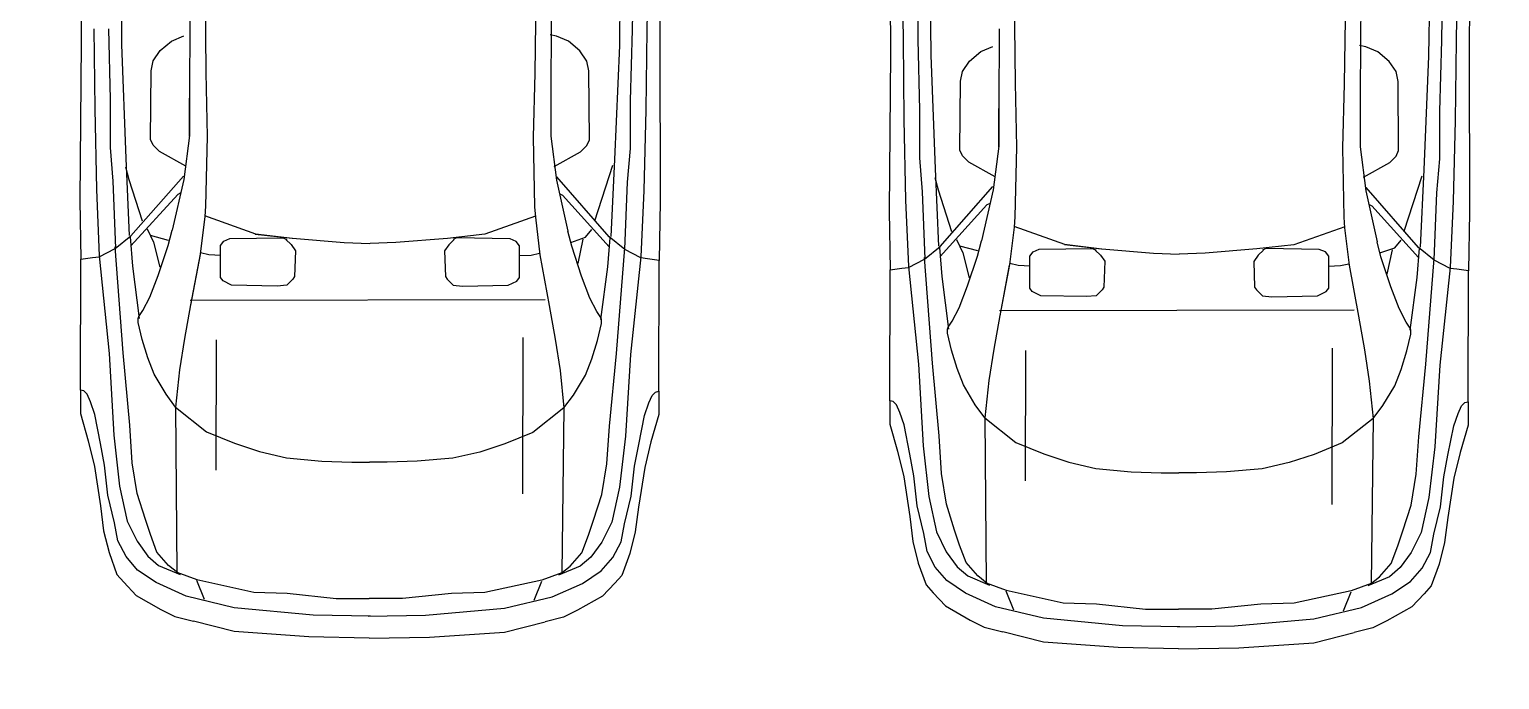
# Model space of a CAD drawing. Header units: millimetres. Extents: x 10193 to 57833, y 9963 to 44360.
# Drawn here: x 30613 to 35077, y 23827 to 25802 of the extents above; entities that cross this region are included whole.
import ezdxf

# ---------------------------------------------------------------- set-up
doc = ezdxf.new("R2010")
doc.units = ezdxf.units.MM
doc.layers.add('free-dwg.com', color=7, linetype='Continuous')
doc.layers.add('Стены', color=7, linetype='Continuous')

msp = doc.modelspace()

# ---------------------------------------------------------------- hatches: boundary and pattern name
at = {"layer": 'Стены'}
h = msp.add_hatch(dxfattribs=at)
h.set_pattern_fill('ANSI32', color=256, scale=10)
h.paths.add_polyline_path([(57833.4, 42702.7), (10593.4, 42702.7), (10593.4, 9962.7), (26833.4, 9962.7), (26833.4, 14962.7), (57833.4, 14962.7)])
h.paths.add_polyline_path([(10713.4, 42582.7), (57713.4, 42582.7), (57713.4, 15082.7), (26713.4, 15082.7), (26713.4, 10082.7), (10713.4, 10082.7)], flags=16)
h.paths.add_polyline_path([(10963.4, 42332.7), (57463.4, 42332.7), (57463.4, 15332.7), (26463.4, 15332.7), (26463.4, 10332.7), (10963.4, 10332.7)], flags=0)
h.paths.add_polyline_path([(57463.4, 42332.7), (10963.4, 42332.7), (10963.4, 10332.7), (26463.4, 10332.7), (26463.4, 15332.7), (57463.4, 15332.7)], flags=0)
h = msp.add_hatch(dxfattribs=at)
h.set_pattern_fill('ANSI36', color=256, scale=10)
h.paths.add_polyline_path([(57713.4, 42582.7), (10713.4, 42582.7), (10713.4, 10082.7), (26713.4, 10082.7), (26713.4, 15082.7), (57713.4, 15082.7)])
h.paths.add_polyline_path([(10963.4, 42332.7), (57463.4, 42332.7), (57463.4, 15332.7), (26463.4, 15332.7), (26463.4, 10332.7), (10963.4, 10332.7)], flags=16)

# ---------------------------------------------------------------- linework, layer by layer
at = {"layer": 'free-dwg.com'}
for p, q in [((31144.5, 26072.6), (31148.7, 25671.4)), ((30768.3, 26061.1), (30769.8, 25762)), ((32153.4, 26070.6), (32147.7, 25669.5)), ((32492.4, 26039.2), (32487.9, 25800.5)), ((32529.5, 26057.7), (32526.9, 25758.6)), ((33225.7, 26028.9), (33227.2, 25729.8)), ((33601.9, 26040.4), (33606.1, 25639.2)), ((34610.8, 26038.4), (34605.1, 25637.3)), ((34660, 26070.3), (34654.6, 25802.1)), ((30890.1, 26015.5), (30892.4, 25756.2)), ((32407.6, 26012.6), (32404.3, 25753.3)), ((32447.3, 26026), (32443.4, 25800.6)), ((33262.8, 26010.2), (33266.3, 25771.6)), ((33307.9, 25996.9), (33310.9, 25771.5)), ((33347.5, 25983.3), (33349.8, 25724)), ((34904.7, 25993.8), (34900.8, 25768.4)), ((34949.8, 26007), (34945.4, 25768.3)), ((34986.9, 26025.5), (34984.3, 25726.4)), ((34865, 25980.4), (34861.7, 25721.1)), ((30808.9, 25803.8), (30811.2, 25561.1)), ((30853.5, 25803.7), (30858.6, 25588.9)), ((31099.8, 25836.4), (31099.3, 25595.2)), ((32197.2, 25834.3), (32196.7, 25593.1)), ((33557.2, 25804.2), (33556.8, 25563)), ((30769.8, 25762), (30766.1, 25282.3)), ((31009.8, 25737.8), (31044.6, 25766.9)), ((31044.6, 25766.9), (31081.4, 25782.4)), ((32213.3, 25781.8), (32194, 25785.8)), ((32250, 25766.3), (32213.3, 25781.8)), ((32284.8, 25737.2), (32250, 25766.3)), ((32443.4, 25800.6), (32437.4, 25585.9)), ((32487.9, 25800.5), (32484.7, 25557.9)), ((32526.9, 25758.6), (32528.7, 25279)), ((33266.3, 25771.6), (33268.6, 25528.9)), ((33310.9, 25771.5), (33316.1, 25556.7)), ((34654.6, 25802.1), (34654.1, 25560.9)), ((34900.8, 25768.4), (34894.8, 25553.7)), ((34945.4, 25768.3), (34942.1, 25525.7)), ((30892.4, 25756.2), (30905.6, 25410.4)), ((30988.6, 25706.8), (31009.8, 25737.8)), ((32306.1, 25706.1), (32284.8, 25737.2)), ((32404.3, 25753.3), (32389.7, 25407.5)), ((33227.2, 25729.8), (33223.5, 25250.1)), ((33349.8, 25724), (33363.1, 25378.2)), ((33467.3, 25705.6), (33502.1, 25734.7)), ((33502.1, 25734.7), (33538.8, 25750.2)), ((34670.7, 25749.7), (34651.4, 25753.6)), ((34707.5, 25734.1), (34670.7, 25749.7)), ((34742.3, 25705), (34707.5, 25734.1)), ((34861.7, 25721.1), (34847.1, 25375.3)), ((34984.3, 25726.4), (34986.2, 25246.8)), ((30981.1, 25467.7), (30982.8, 25676.9)), ((30982.8, 25676.9), (30988.6, 25706.8)), ((31148.7, 25671.4), (31153.2, 25477)), ((32147.7, 25669.5), (32142.4, 25475.1)), ((32311.8, 25676.2), (32306.1, 25706.1)), ((32313.3, 25467), (32311.8, 25676.2)), ((33440.3, 25644.7), (33446, 25674.6)), ((33446, 25674.6), (33467.3, 25705.6)), ((34763.5, 25673.9), (34742.3, 25705)), ((34769.2, 25644), (34763.5, 25673.9)), ((33438.5, 25435.5), (33440.3, 25644.7)), ((33606.1, 25639.2), (33610.6, 25444.8)), ((34605.1, 25637.3), (34599.8, 25442.9)), ((34770.7, 25434.8), (34769.2, 25644)), ((30858.6, 25588.9), (30858.3, 25443.9)), ((31097.8, 25593.7), (31097.9, 25478)), ((31099.3, 25595.2), (31099.1, 25479.6)), ((32196.7, 25593.1), (32196.5, 25477.5)), ((32437.4, 25585.9), (32437.1, 25440.9)), ((30811.2, 25561.1), (30816.3, 25315.7)), ((32484.7, 25557.9), (32478.7, 25312.5)), ((33316.1, 25556.7), (33315.8, 25411.7)), ((33555.3, 25561.5), (33555.4, 25445.8)), ((33556.8, 25563), (33556.5, 25447.4)), ((34654.1, 25560.9), (34653.9, 25445.3)), ((34894.8, 25553.7), (34894.5, 25408.7)), ((33268.6, 25528.9), (33273.7, 25283.5)), ((34942.1, 25525.7), (34936.1, 25280.3)), ((30988.8, 25450.2), (30981.1, 25467.7)), ((31008.2, 25430.9), (30988.8, 25450.2)), ((31099.1, 25479.6), (31081.7, 25346.7)), ((31153.2, 25477), (31147.9, 25265.4)), ((32142.4, 25475.1), (32146.9, 25263.5)), ((32196.5, 25477.5), (32213.4, 25344.5)), ((32286.1, 25430.3), (32305.5, 25449.6)), ((32305.5, 25449.6), (32313.3, 25467)), ((33556.5, 25447.4), (33539.1, 25314.5)), ((30858.3, 25443.9), (30866.5, 25340.7)), ((30905.6, 25410.4), (30916.3, 25176.1)), ((31087.6, 25386.4), (31008.2, 25430.9)), ((32206.7, 25385.9), (32286.1, 25430.3)), ((32389.7, 25407.5), (32378.1, 25173.3)), ((32437.1, 25440.9), (32428.5, 25337.7)), ((33315.8, 25411.7), (33323.9, 25308.5)), ((33446.3, 25418), (33438.5, 25435.5)), ((33465.6, 25398.7), (33446.3, 25418)), ((33610.6, 25444.8), (33605.3, 25233.2)), ((34599.8, 25442.9), (34604.3, 25231.3)), ((34653.9, 25445.3), (34670.9, 25312.3)), ((34743.6, 25398.1), (34763, 25417.4)), ((34763, 25417.4), (34770.7, 25434.8)), ((34894.5, 25408.7), (34886, 25305.5)), ((30915.9, 25345.5), (30905.4, 25383.9)), ((30921.2, 25174.6), (31081, 25356.7)), ((32330.3, 25221), (32384.8, 25389.4)), ((33363.1, 25378.2), (33373.8, 25143.9)), ((33545, 25354.2), (33465.6, 25398.7)), ((34664.1, 25353.7), (34743.6, 25398.1)), ((34787.7, 25188.8), (34842.2, 25357.2)), ((34847.1, 25375.3), (34835.5, 25141.1)), ((30816.3, 25315.7), (30824.9, 25114)), ((30866.5, 25340.7), (30874.5, 25137.1)), ((30956.1, 25219.9), (30915.9, 25345.5)), ((31081.7, 25346.7), (31046.9, 25191.8)), ((32213.4, 25344.5), (32247.5, 25189.4)), ((32373.2, 25171.8), (32214.1, 25354.5)), ((32428.5, 25337.7), (32419.8, 25134.1)), ((32478.7, 25312.5), (32469.2, 25110.8)), ((33373.4, 25313.4), (33362.8, 25351.7)), ((33413.5, 25187.7), (33373.4, 25313.4)), ((33378.6, 25142.4), (33538.4, 25324.5)), ((33539.1, 25314.5), (33504.4, 25159.6)), ((34670.9, 25312.3), (34705, 25157.2)), ((34830.6, 25139.6), (34671.6, 25322.3)), ((30766.1, 25282.3), (30769.2, 25104)), ((31063.2, 25301), (30921.2, 25144.2)), ((31073.3, 25306), (31063.2, 25301)), ((32221.6, 25303.8), (32231.7, 25298.7)), ((32231.7, 25298.7), (32373.1, 25141.4)), ((32528.7, 25279), (32524.9, 25100.6)), ((33273.7, 25283.5), (33282.4, 25081.8)), ((33323.9, 25308.5), (33331.9, 25104.9)), ((33520.6, 25268.8), (33378.6, 25112)), ((33530.7, 25273.8), (33520.6, 25268.8)), ((34679, 25271.6), (34689.2, 25266.5)), ((34886, 25305.5), (34877.2, 25102)), ((34936.1, 25280.3), (34926.7, 25078.6)), ((31145.4, 25233.4), (31131.3, 25119.7)), ((31144.8, 25236.8), (31299.1, 25181.5)), ((31147.9, 25265.4), (31145.4, 25233.4)), ((32149.8, 25234.9), (31995.4, 25180.2)), ((32146.9, 25263.5), (32149.3, 25231.5)), ((32149.3, 25231.5), (32162.9, 25117.8)), ((33223.5, 25250.1), (33226.7, 25071.8)), ((33605.3, 25233.2), (33602.8, 25201.2)), ((34604.3, 25231.3), (34606.7, 25199.3)), ((34689.2, 25266.5), (34830.6, 25109.2)), ((34986.2, 25246.8), (34982.3, 25068.4)), ((30970.9, 25196.5), (30990, 25156.1)), ((31034.7, 25145.6), (31046.9, 25191.8)), ((31298.8, 25180.5), (31411.3, 25167.5)), ((31299.1, 25181.5), (31411.6, 25168.2)), ((31995.4, 25180.2), (31882.8, 25167.3)), ((32259.6, 25143.3), (32247.5, 25189.4)), ((32301.1, 25170.7), (32320.5, 25193.9)), ((33602.8, 25201.2), (33588.7, 25087.5)), ((33602.2, 25204.6), (33756.5, 25149.3)), ((34607.3, 25202.7), (34452.8, 25148)), ((34606.7, 25199.3), (34620.4, 25085.6)), ((30824.9, 25111.4), (30873.1, 25136.7)), ((30873.1, 25136.7), (30921.2, 25174.6)), ((30897.8, 24820), (30873.1, 25141.8)), ((30918.7, 25172.1), (30926.1, 25083.4)), ((30979.4, 25177.3), (31034.6, 25162.3)), ((30990, 25156.1), (31008.9, 25079.4)), ((31004.3, 25055), (31034.7, 25145.6)), ((31193, 25145.5), (31203.4, 25158.6)), ((31193.1, 25048.6), (31193, 25145.5)), ((31203.4, 25158.6), (31221.7, 25166.5)), ((31221.7, 25166.5), (31383.9, 25169.2)), ((31383.9, 25169.2), (31394.4, 25164)), ((31391.8, 25164), (31407.5, 25148.3)), ((31407.5, 25148.3), (31420.6, 25130)), ((31411.6, 25168.2), (31568.6, 25154.8)), ((31568.6, 25154.8), (31647, 25152)), ((31725.8, 25154.5), (31647.3, 25152)), ((31882.8, 25167.3), (31725.8, 25154.5)), ((31886.6, 25148.1), (31873.5, 25129.8)), ((31902.3, 25163.8), (31886.6, 25148.1)), ((31910.2, 25169), (31899.7, 25163.8)), ((32072.4, 25166), (31910.2, 25169)), ((32090.7, 25158.2), (32072.4, 25166)), ((32101.1, 25145), (32090.7, 25158.2)), ((32100.9, 25048.2), (32101.1, 25145)), ((32256.6, 25155.3), (32301.1, 25170.7)), ((32289.6, 25052.5), (32259.6, 25143.3)), ((32293.4, 25164.9), (32277.8, 25091.3)), ((32375.7, 25169.3), (32368, 25080.6)), ((32421.2, 25133.7), (32373.2, 25171.8)), ((32395.3, 24817.1), (32421.2, 25138.8)), ((32469.2, 25108.3), (32421.2, 25133.7)), ((33330.5, 25104.5), (33378.6, 25142.4)), ((33376.1, 25139.9), (33383.5, 25051.2)), ((33428.3, 25164.3), (33447.4, 25123.9)), ((33436.8, 25145.1), (33492, 25130.1)), ((33492.1, 25113.4), (33504.4, 25159.6)), ((33660.9, 25126.4), (33679.2, 25134.3)), ((33679.2, 25134.3), (33841.3, 25137)), ((33756.2, 25148.3), (33868.7, 25135.3)), ((33756.5, 25149.3), (33869, 25136)), ((33841.3, 25137), (33851.8, 25131.8)), ((33869, 25136), (34026, 25122.6)), ((34340.2, 25135.1), (34183.2, 25122.3)), ((34452.8, 25148), (34340.2, 25135.1)), ((34367.6, 25136.8), (34357.2, 25131.6)), ((34529.8, 25133.8), (34367.6, 25136.8)), ((34548.1, 25126), (34529.8, 25133.8)), ((34717, 25111.1), (34705, 25157.2)), ((34714, 25123.1), (34758.6, 25138.5)), ((34758.6, 25138.5), (34778, 25161.7)), ((34833.2, 25137.1), (34825.4, 25048.4)), ((34878.6, 25101.5), (34830.6, 25139.6)), ((30768.5, 24706.3), (30769.2, 25104)), ((30769.2, 25104), (30804.7, 25109)), ((30804.7, 25109), (30824.9, 25111.4)), ((30824.9, 25114), (30854.7, 24817.6)), ((31131.3, 25119.7), (31102.3, 24965.7)), ((31131.1, 25118.3), (31102.6, 24964.1)), ((31157.5, 25117.2), (31132.4, 25123)), ((31194.3, 25115.3), (31157.5, 25117.2)), ((31420.6, 25130), (31418, 25051.4)), ((31873.5, 25129.8), (31876, 25051.2)), ((32099.7, 25114.9), (32136.5, 25116.7)), ((32136.5, 25116.7), (32161.7, 25122.5)), ((32162.9, 25117.8), (32191.3, 24963.6)), ((32469.2, 25110.8), (32438.3, 24814.5)), ((32489.5, 25105.7), (32469.2, 25108.3)), ((32524.9, 25100.6), (32489.5, 25105.7)), ((32524.1, 24702.9), (32524.9, 25100.6)), ((33282.4, 25079.3), (33330.5, 25104.5)), ((33355.2, 24787.8), (33330.5, 25109.6)), ((33447.4, 25123.9), (33466.4, 25047.2)), ((33461.7, 25022.8), (33492.1, 25113.4)), ((33615, 25085), (33589.8, 25090.8)), ((33650.4, 25113.3), (33660.9, 25126.4)), ((33650.5, 25016.4), (33650.4, 25113.3)), ((33849.2, 25131.8), (33864.9, 25116.1)), ((33864.9, 25116.1), (33878, 25097.8)), ((33878, 25097.8), (33875.5, 25019.2)), ((34026, 25122.6), (34104.5, 25119.8)), ((34183.2, 25122.3), (34104.7, 25119.8)), ((34344, 25115.9), (34330.9, 25097.6)), ((34330.9, 25097.6), (34333.4, 25019)), ((34359.8, 25131.6), (34344, 25115.9)), ((34558.5, 25112.8), (34548.1, 25126)), ((34558.4, 25016), (34558.5, 25112.8)), ((34594, 25084.5), (34619.1, 25090.3)), ((34747.1, 25020.3), (34717, 25111.1)), ((34750.8, 25132.7), (34735.2, 25059.1)), ((34852.7, 24784.9), (34878.7, 25106.6)), ((34926.7, 25076.1), (34878.6, 25101.5)), ((30926.1, 25083.4), (30946, 24923.8)), ((30978.5, 24988.6), (31004.3, 25055)), ((31200.9, 25038.1), (31193.1, 25048.6)), ((31418, 25051.4), (31412.8, 25043.6)), ((31876, 25051.2), (31881.2, 25043.4)), ((32093.1, 25037.7), (32100.9, 25048.2)), ((32315.2, 24986), (32289.6, 25052.5)), ((32368, 25080.6), (32347.4, 24921.1)), ((33225.9, 24674.1), (33226.7, 25071.8)), ((33226.7, 25071.8), (33262.1, 25076.8)), ((33262.1, 25076.8), (33282.4, 25079.3)), ((33282.4, 25081.8), (33312.2, 24785.4)), ((33383.5, 25051.2), (33403.5, 24891.6)), ((33588.7, 25087.5), (33559.7, 24933.5)), ((33588.5, 25086.1), (33560, 24931.9)), ((33651.7, 25083.1), (33615, 25085)), ((34557.2, 25082.7), (34594, 25084.5)), ((34620.4, 25085.6), (34648.8, 24931.4)), ((34825.4, 25048.4), (34804.8, 24888.9)), ((34926.7, 25078.6), (34895.7, 24782.3)), ((34946.9, 25073.5), (34926.7, 25076.1)), ((34982.3, 25068.4), (34946.9, 25073.5)), ((34981.6, 24670.7), (34982.3, 25068.4)), ((31227.1, 25025.1), (31200.9, 25038.1)), ((31365.7, 25022.6), (31227.1, 25025.1)), ((31394.5, 25025.2), (31365.7, 25022.6)), ((31412.8, 25043.6), (31394.5, 25025.2)), ((31881.2, 25043.4), (31899.5, 25025)), ((31899.5, 25025), (31928.2, 25022.3)), ((31928.2, 25022.3), (32066.9, 25024.7)), ((32066.9, 25024.7), (32093.1, 25037.7)), ((33436, 24956.4), (33461.7, 25022.8)), ((33658.3, 25005.9), (33650.5, 25016.4)), ((33684.5, 24992.9), (33658.3, 25005.9)), ((33870.2, 25011.4), (33851.9, 24993)), ((33875.5, 25019.2), (33870.2, 25011.4)), ((34333.4, 25019), (34338.6, 25011.2)), ((34338.6, 25011.2), (34356.9, 24992.8)), ((34524.3, 24992.5), (34550.5, 25005.5)), ((34550.5, 25005.5), (34558.4, 25016)), ((34772.6, 24953.8), (34747.1, 25020.3)), ((30957.3, 24947.8), (30978.5, 24988.6)), ((31102.3, 24965.7), (31084, 24862.9)), ((31101.4, 24980.1), (32178.6, 24982.1)), ((32191.3, 24963.6), (32209.2, 24860.8)), ((32336.2, 24945.1), (32315.2, 24986)), ((33414.7, 24915.6), (33436, 24956.4)), ((33823.2, 24990.4), (33684.5, 24992.9)), ((33851.9, 24993), (33823.2, 24990.4)), ((34356.9, 24992.8), (34385.7, 24990.1)), ((34385.7, 24990.1), (34524.3, 24992.5)), ((30943.7, 24923.6), (30945.2, 24929.7)), ((30943.7, 24911.6), (30943.7, 24923.6)), ((30955.6, 24860.2), (30943.7, 24911.6)), ((30945.2, 24929.7), (30957.3, 24947.8)), ((32348.3, 24927), (32336.2, 24945.1)), ((32349.8, 24920.9), (32348.3, 24927)), ((32349.7, 24908.9), (32349.8, 24920.9)), ((33402.6, 24897.5), (33414.7, 24915.6)), ((33559.7, 24933.5), (33541.4, 24830.7)), ((33558.8, 24947.9), (34636, 24949.9)), ((34648.8, 24931.4), (34666.7, 24828.6)), ((34793.7, 24912.9), (34772.6, 24953.8)), ((34805.7, 24894.8), (34793.7, 24912.9)), ((32111.3, 24866.3), (32110.4, 24390.7)), ((32337.6, 24857.5), (32349.7, 24908.9)), ((33401.1, 24891.4), (33402.6, 24897.5)), ((33401.1, 24879.4), (33401.1, 24891.4)), ((33413.1, 24828), (33401.1, 24879.4)), ((34795, 24825.3), (34807.2, 24876.7)), ((34807.2, 24888.7), (34805.7, 24894.8)), ((34807.2, 24876.7), (34807.2, 24888.7)), ((30972.1, 24804.2), (30955.6, 24860.2)), ((31084, 24862.9), (31068.7, 24767.8)), ((31179.8, 24858.6), (31179, 24463.1)), ((32209.2, 24860.8), (32224.2, 24765.5)), ((32320.9, 24801.6), (32337.6, 24857.5)), ((33429.6, 24772), (33413.1, 24828)), ((33541.4, 24830.7), (33526.1, 24735.6)), ((33637.2, 24826.4), (33636.4, 24430.9)), ((34568.7, 24834.1), (34567.8, 24358.5)), ((34666.7, 24828.6), (34681.6, 24733.3)), ((34778.3, 24769.4), (34795, 24825.3)), ((30854.7, 24817.6), (30869.4, 24569.3)), ((30917.6, 24599.6), (30897.8, 24820)), ((30991.7, 24754.3), (30972.1, 24804.2)), ((32301.1, 24751.8), (32320.9, 24801.6)), ((32374.6, 24596.8), (32395.3, 24817.1)), ((32438.3, 24814.5), (32422.7, 24566.3)), ((33312.2, 24785.4), (33326.9, 24537.1)), ((33375, 24567.4), (33355.2, 24787.8)), ((34832.1, 24564.6), (34852.7, 24784.9)), ((34895.7, 24782.3), (34880.1, 24534.1)), ((31027.8, 24693.8), (30991.7, 24754.3)), ((31068.7, 24767.8), (31056.4, 24654.4)), ((32224.2, 24765.5), (32236, 24652.2)), ((32264.8, 24691.4), (32301.1, 24751.8)), ((33449.1, 24722.1), (33429.6, 24772)), ((33526.1, 24735.6), (33513.8, 24622.2)), ((34681.6, 24733.3), (34693.5, 24620)), ((34758.6, 24719.6), (34778.3, 24769.4)), ((30768.5, 24706.3), (30768.3, 24635.2)), ((30778.6, 24703.7), (30768.5, 24706.3)), ((30788.7, 24693.6), (30778.6, 24703.7)), ((30798.8, 24670.8), (30788.7, 24693.6)), ((31056.4, 24654.4), (31027.8, 24693.8)), ((32236, 24652.2), (32264.8, 24691.4)), ((32493.7, 24667.5), (32503.9, 24690.3)), ((32503.9, 24690.3), (32514, 24700.4)), ((32514, 24700.4), (32524.1, 24702.9)), ((32524.1, 24702.9), (32524.1, 24631.8)), ((33485.2, 24661.6), (33449.1, 24722.1)), ((34722.2, 24659.2), (34758.6, 24719.6)), ((30811.4, 24632.7), (30798.8, 24670.8)), ((31056.4, 24654.4), (31061.1, 24153.1)), ((31056.4, 24654.4), (31150.4, 24579.8)), ((32236, 24652.2), (32141.8, 24577.9)), ((32236, 24652.2), (32229.4, 24150.8)), ((32481, 24629.5), (32493.7, 24667.5)), ((33225.9, 24674.1), (33225.7, 24603)), ((33236, 24671.5), (33225.9, 24674.1)), ((33246.1, 24661.4), (33236, 24671.5)), ((33256.2, 24638.6), (33246.1, 24661.4)), ((33513.8, 24622.2), (33485.2, 24661.6)), ((34693.5, 24620), (34722.2, 24659.2)), ((34951.1, 24635.3), (34961.3, 24658.1)), ((34961.3, 24658.1), (34971.4, 24668.2)), ((34971.4, 24668.2), (34981.6, 24670.7)), ((34981.6, 24670.7), (34981.5, 24599.6)), ((30768.3, 24635.2), (30791.7, 24552.5)), ((30828.9, 24544.1), (30811.4, 24632.7)), ((30924.9, 24485.6), (30917.6, 24599.6)), ((32463.1, 24540.9), (32481, 24629.5)), ((32524.1, 24631.8), (32500.3, 24549.3)), ((33225.7, 24603), (33249.1, 24520.3)), ((33268.8, 24600.5), (33256.2, 24638.6)), ((33286.3, 24511.9), (33268.8, 24600.5)), ((33513.8, 24622.2), (33518.5, 24120.9)), ((33513.8, 24622.2), (33607.8, 24547.6)), ((34693.5, 24620), (34599.2, 24545.7)), ((34693.5, 24620), (34686.8, 24118.6)), ((34938.4, 24597.3), (34951.1, 24635.3)), ((34981.5, 24599.6), (34957.8, 24517.1)), ((30869.4, 24569.3), (30886.9, 24414.8)), ((31150.4, 24579.8), (31235.6, 24544.8)), ((32141.8, 24577.9), (32056.4, 24543.2)), ((32366.8, 24482.8), (32374.6, 24596.8)), ((32422.7, 24566.3), (32404.6, 24411.8)), ((33382.4, 24453.4), (33375, 24567.4)), ((34824.2, 24450.6), (34832.1, 24564.6)), ((34920.5, 24508.7), (34938.4, 24597.3)), ((30791.7, 24552.5), (30810.4, 24474.6)), ((30841.4, 24478.2), (30828.9, 24544.1)), ((31235.6, 24544.8), (31311.4, 24519.4)), ((31311.4, 24519.4), (31393.5, 24500.2)), ((31980.5, 24518.1), (31898.4, 24499.3)), ((32056.4, 24543.2), (31980.5, 24518.1)), ((32450.3, 24475.1), (32463.1, 24540.9)), ((32500.3, 24549.3), (32481.3, 24471.4)), ((33249.1, 24520.3), (33267.8, 24442.4)), ((33298.9, 24446), (33286.3, 24511.9)), ((33326.9, 24537.1), (33344.3, 24382.6)), ((33607.8, 24547.6), (33693, 24512.6)), ((33693, 24512.6), (33768.8, 24487.2)), ((34513.8, 24511), (34438, 24485.9)), ((34599.2, 24545.7), (34513.8, 24511)), ((34880.1, 24534.1), (34862.1, 24379.6)), ((34907.7, 24442.9), (34920.5, 24508.7)), ((34957.8, 24517.1), (34938.7, 24439.2)), ((30810.4, 24474.6), (30829, 24354.2)), ((30851.4, 24387), (30841.4, 24478.2)), ((30940, 24391.9), (30924.9, 24485.6)), ((31393.5, 24500.2), (31500.8, 24490.6)), ((31500.8, 24490.6), (31592.4, 24487.2)), ((31592.4, 24487.2), (31645.9, 24487.1)), ((31699.3, 24487), (31645.9, 24487.1)), ((31790.9, 24490), (31699.3, 24487)), ((31898.4, 24499.3), (31790.9, 24490)), ((32351.5, 24389.2), (32366.8, 24482.8)), ((32440, 24383.9), (32450.3, 24475.1)), ((32481.3, 24471.4), (32462.2, 24351.1)), ((33768.8, 24487.2), (33850.9, 24468)), ((33850.9, 24468), (33958.3, 24458.4)), ((34355.8, 24467.1), (34248.4, 24457.8)), ((34438, 24485.9), (34355.8, 24467.1)), ((33267.8, 24442.4), (33286.5, 24322)), ((33308.8, 24354.8), (33298.9, 24446)), ((33397.4, 24359.7), (33382.4, 24453.4)), ((33958.3, 24458.4), (34049.9, 24455)), ((34049.9, 24455), (34103.3, 24454.9)), ((34156.8, 24454.8), (34103.3, 24454.9)), ((34248.4, 24457.8), (34156.8, 24454.8)), ((34808.9, 24357), (34824.2, 24450.6)), ((34897.4, 24351.7), (34907.7, 24442.9)), ((34938.7, 24439.2), (34919.6, 24318.9)), ((30871.5, 24303.3), (30851.4, 24387)), ((30886.9, 24414.8), (30909.4, 24308.3)), ((30965.1, 24313.3), (30940, 24391.9)), ((32326, 24310.7), (32351.5, 24389.2)), ((32404.6, 24411.8), (32381.7, 24305.5)), ((32419.6, 24300.4), (32440, 24383.9)), ((33344.3, 24382.6), (33366.9, 24276.1)), ((34862.1, 24379.6), (34839.1, 24273.3)), ((30829, 24354.2), (30838.3, 24278.7)), ((32462.2, 24351.1), (32452.6, 24275.6)), ((33328.9, 24271.1), (33308.8, 24354.8)), ((33422.5, 24281.1), (33397.4, 24359.7)), ((34783.4, 24278.5), (34808.9, 24357)), ((34877, 24268.2), (34897.4, 24351.7)), ((30881.2, 24248.3), (30871.5, 24303.3)), ((30909.4, 24308.3), (30939.7, 24247.5)), ((30980.2, 24267.7), (30965.1, 24313.3)), ((32310.7, 24265.1), (32326, 24310.7)), ((32381.7, 24305.5), (32351.2, 24244.8)), ((32409.6, 24245.3), (32419.6, 24300.4)), ((33286.5, 24322), (33295.8, 24246.5)), ((34919.6, 24318.9), (34910.1, 24243.4)), ((30838.3, 24278.7), (30854.7, 24212.5)), ((30906.4, 24200.8), (30881.2, 24248.3)), ((30939.7, 24247.5), (30972.5, 24201.8)), ((31000.3, 24214.4), (30980.2, 24267.7)), ((32290.4, 24212), (32310.7, 24265.1)), ((32351.2, 24244.8), (32318.2, 24199.2)), ((32384.3, 24198), (32409.6, 24245.3)), ((32452.6, 24275.6), (32436, 24209.5)), ((33295.8, 24246.5), (33312.1, 24180.3)), ((33338.6, 24216.1), (33328.9, 24271.1)), ((33366.9, 24276.1), (33397.1, 24215.3)), ((33437.6, 24235.5), (33422.5, 24281.1)), ((34768.2, 24232.9), (34783.4, 24278.5)), ((34839.1, 24273.3), (34808.6, 24212.6)), ((34867.1, 24213.1), (34877, 24268.2)), ((34910.1, 24243.4), (34893.4, 24177.3)), ((30854.7, 24212.5), (30878.2, 24146.4)), ((30941.1, 24159.6), (30906.4, 24200.8)), ((30972.5, 24201.8), (31005.3, 24173.9)), ((31035.7, 24173.8), (31000.3, 24214.4)), ((32254.9, 24171.5), (32290.4, 24212)), ((32318.2, 24199.2), (32285.2, 24171.4)), ((32349.5, 24156.9), (32384.3, 24198)), ((32436, 24209.5), (32412.3, 24143.5)), ((33363.8, 24168.6), (33338.6, 24216.1)), ((33397.1, 24215.3), (33429.9, 24169.6)), ((33457.8, 24182.2), (33437.6, 24235.5)), ((34747.8, 24179.8), (34768.2, 24232.9)), ((34808.6, 24212.6), (34775.6, 24167)), ((34841.7, 24165.8), (34867.1, 24213.1)), ((30997.8, 24121.6), (30941.1, 24159.6)), ((31005.3, 24173.9), (31071.1, 24145.9)), ((31063.5, 24151), (31035.7, 24173.8)), ((31061.1, 24153.1), (31121.1, 24130.8)), ((32285.2, 24171.4), (32219.4, 24143.7)), ((32227, 24148.8), (32254.9, 24171.5)), ((32292.5, 24119.1), (32349.5, 24156.9)), ((33312.1, 24180.3), (33335.6, 24114.2)), ((33398.5, 24127.4), (33363.8, 24168.6)), ((33429.9, 24169.6), (33462.8, 24141.7)), ((33493.1, 24141.6), (33457.8, 24182.2)), ((34712.3, 24139.3), (34747.8, 24179.8)), ((34775.6, 24167), (34742.7, 24139.2)), ((34806.9, 24124.7), (34841.7, 24165.8)), ((34893.4, 24177.3), (34869.7, 24111.3)), ((30878.2, 24146.4), (30899.3, 24122.8)), ((30899.3, 24122.8), (30937, 24082.6)), ((31089.4, 24080.3), (30997.8, 24121.6)), ((31121.1, 24130.8), (31294.7, 24092.5)), ((31144.3, 24069.8), (31121.6, 24128.1)), ((32169.3, 24128.8), (31995.5, 24091.2)), ((32145.9, 24067.9), (32168.7, 24126.1)), ((32229.4, 24150.8), (32169.3, 24128.8)), ((32200.8, 24078.2), (32292.5, 24119.1)), ((32391, 24119.9), (32353.2, 24079.8)), ((32412.3, 24143.5), (32391, 24119.9)), ((33335.6, 24114.2), (33356.8, 24090.6)), ((33455.3, 24089.4), (33398.5, 24127.4)), ((33462.8, 24141.7), (33528.5, 24113.7)), ((33520.9, 24118.8), (33493.1, 24141.6)), ((33518.5, 24120.9), (33578.5, 24098.6)), ((34686.8, 24118.6), (34626.8, 24096.6)), ((34742.7, 24139.2), (34676.8, 24111.5)), ((34684.4, 24116.6), (34712.3, 24139.3)), ((34749.9, 24086.9), (34806.9, 24124.7)), ((34869.7, 24111.3), (34848.5, 24087.7)), ((30937, 24082.6), (31012.4, 24039.9)), ((31234.6, 24045.2), (31089.4, 24080.3)), ((31294.7, 24092.5), (31395.8, 24089.2)), ((31395.8, 24089.2), (31544.3, 24073.1)), ((31544.3, 24073.1), (31645.1, 24072.9)), ((31745.9, 24072.7), (31645.1, 24072.9)), ((31894.4, 24088.2), (31745.9, 24072.7)), ((31995.5, 24091.2), (31894.4, 24088.2)), ((32055.4, 24043.7), (32200.8, 24078.2)), ((32353.2, 24079.8), (32277.7, 24037.5)), ((33356.8, 24090.6), (33394.4, 24050.4)), ((33546.8, 24048.1), (33455.3, 24089.4)), ((33578.5, 24098.6), (33752.2, 24060.3)), ((33601.7, 24037.6), (33579.1, 24095.9)), ((34626.8, 24096.6), (34452.9, 24059)), ((34603.3, 24035.7), (34626.2, 24093.9)), ((34658.3, 24046), (34749.9, 24086.9)), ((34848.5, 24087.7), (34810.6, 24047.6)), ((31012.4, 24039.9), (31054.8, 24018.6)), ((31054.8, 24018.6), (31111.3, 24004.4)), ((31474.7, 24022.6), (31234.6, 24045.2)), ((31648.4, 24019.1), (31474.7, 24022.6)), ((31641.6, 24019.2), (31815.3, 24022)), ((31815.3, 24022), (32055.4, 24043.7)), ((32277.7, 24037.5), (32235.2, 24016.3)), ((33394.4, 24050.4), (33469.8, 24007.7)), ((33692.1, 24013), (33546.8, 24048.1)), ((33752.2, 24060.3), (33853.3, 24057)), ((33853.3, 24057), (34001.7, 24040.9)), ((34001.7, 24040.9), (34102.5, 24040.7)), ((34203.3, 24040.5), (34102.5, 24040.7)), ((34351.8, 24056), (34203.3, 24040.5)), ((34452.9, 24059), (34351.8, 24056)), ((34512.9, 24011.5), (34658.3, 24046)), ((34810.6, 24047.6), (34735.1, 24005.3)), ((31234.5, 23972.5), (31111.3, 24004.4)), ((32055.3, 23970.9), (32178.6, 24002.3)), ((32235.2, 24016.3), (32178.6, 24002.3)), ((33469.8, 24007.7), (33512.2, 23986.4)), ((33512.2, 23986.4), (33568.8, 23972.2)), ((33932.1, 23990.4), (33692.1, 24013)), ((34105.8, 23986.9), (33932.1, 23990.4)), ((34099, 23987), (34272.7, 23989.8)), ((34272.7, 23989.8), (34512.9, 24011.5)), ((34692.6, 23984.1), (34636, 23970.1)), ((34735.1, 24005.3), (34692.6, 23984.1)), ((31461.9, 23956.3), (31234.5, 23972.5)), ((31645.1, 23952.7), (31461.9, 23956.3)), ((31644.6, 23952.7), (31827.8, 23955.6)), ((31827.8, 23955.6), (32055.3, 23970.9)), ((33691.9, 23940.3), (33568.8, 23972.2)), ((33919.3, 23924.1), (33691.9, 23940.3)), ((34285.3, 23923.4), (34512.7, 23938.7)), ((34512.7, 23938.7), (34636, 23970.1)), ((34102.6, 23920.5), (33919.3, 23924.1)), ((34102, 23920.5), (34285.3, 23923.4))]:
    msp.add_line(p, q, dxfattribs=at)

doc.saveas('drawing.dxf')
